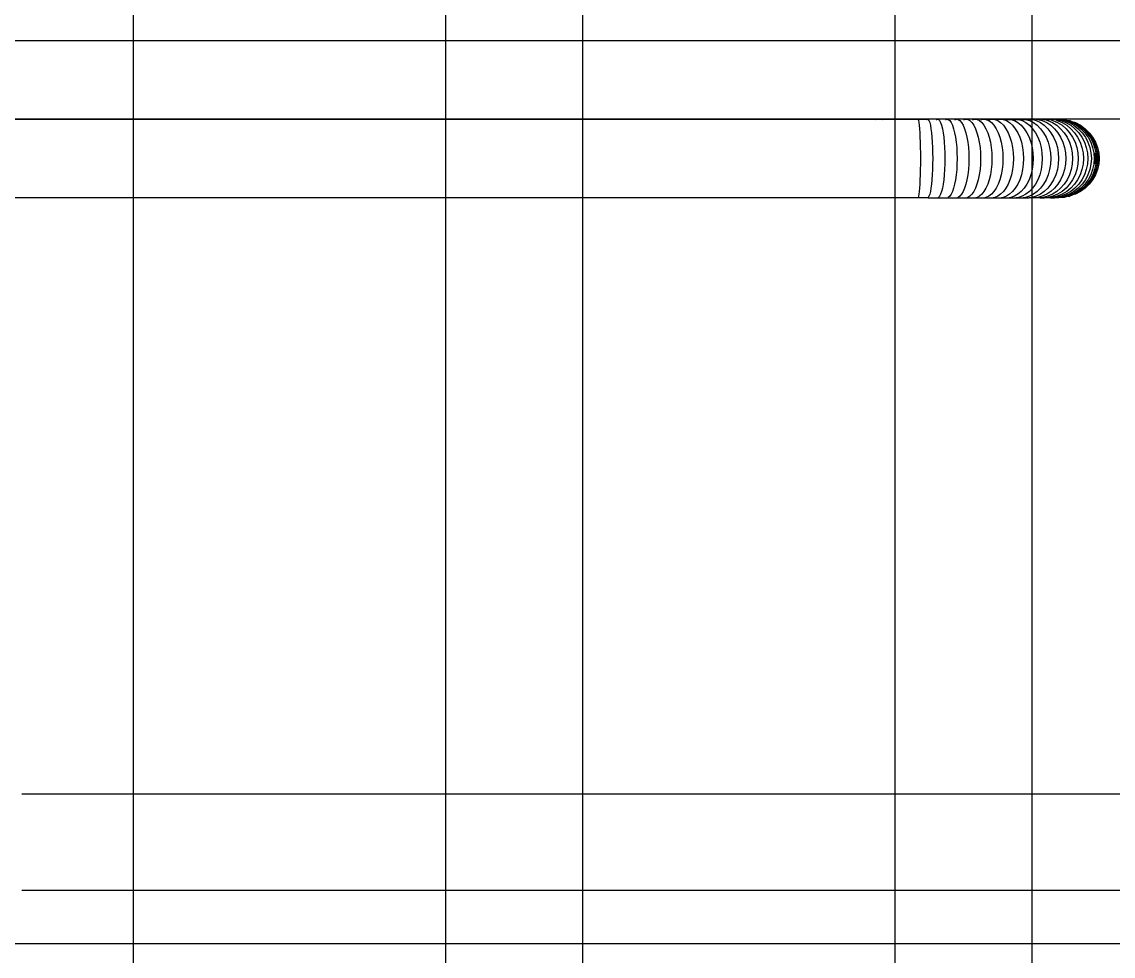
# Model space of a CAD drawing. Header units: inches. Extents: x 31 to 716, y 21 to 143.
# Drawn here: x 272.892 to 274.046, y 77.829 to 78.817 of the extents above; entities that cross this region are included whole.
import ezdxf

# ---------------------------------------------------------------- set-up
doc = ezdxf.new("R2010")
doc.units = ezdxf.units.IN
doc.header["$MEASUREMENT"] = 0
doc.layers.add('INNO-RFT-Y', color=2, linetype='Continuous')
doc.layers.add('S-BARS-ELEV-BOT', color=8, linetype='Continuous')

# ---------------------------------------------------------------- blocks, each defined once
blk = doc.blocks.new('rebar red')
at = {"color": 1}
for p, q in [((-50.96601, -96.53518), (-50.74187, -96.53518)), ((-50.74247, -96.53526), (-50.74187, -96.53518)), ((-50.74187, -96.53518), (-50.74127, -96.53526)), ((-50.74187, -96.53518), (-50.73662, -96.53518)), ((-50.73662, -96.53518), (-50.73482, -96.53518)), ((-50.73662, -96.53518), (-50.7348, -96.5352)), ((-50.73489, -96.53526), (-50.73485, -96.53526)), ((-50.73485, -96.53526), (-50.73482, -96.53518)), ((-50.73485, -96.53526), (-50.7348, -96.5352)), ((-50.73482, -96.53518), (-50.7348, -96.5352)), ((-50.73482, -96.53518), (-50.73478, -96.53518)), ((-50.7348, -96.5352), (-50.73478, -96.53518)), ((-50.7348, -96.5352), (-50.73303, -96.53518)), ((-50.7348, -96.5352), (-50.73475, -96.53526)), ((-50.73478, -96.53518), (-50.73303, -96.53518)), ((-50.73478, -96.53518), (-50.73475, -96.53526)), ((-50.73475, -96.53526), (-50.73469, -96.53547)), ((-50.73475, -96.53526), (-50.73471, -96.53526)), ((-50.73469, -96.53547), (-50.73463, -96.53583)), ((-50.73463, -96.53583), (-50.73457, -96.53632)), ((-50.73457, -96.53632), (-50.73451, -96.53694)), ((-50.73451, -96.53694), (-50.73447, -96.53767)), ((-50.73316, -96.53526), (-50.73308, -96.53526)), ((-50.73308, -96.53526), (-50.73303, -96.53518)), ((-50.73308, -96.53526), (-50.73299, -96.5352)), ((-50.73303, -96.53518), (-50.73299, -96.5352)), ((-50.73299, -96.5352), (-50.73295, -96.53518)), ((-50.73295, -96.53518), (-50.7329, -96.53526)), ((-50.73125, -96.53518), (-50.73295, -96.53518)), ((-50.7329, -96.53526), (-50.73277, -96.53547)), ((-50.7329, -96.53526), (-50.73281, -96.53526)), ((-50.73277, -96.53547), (-50.73264, -96.53583)), ((-50.73264, -96.53583), (-50.73252, -96.53632)), ((-50.73252, -96.53632), (-50.73241, -96.53694)), ((-50.73241, -96.53694), (-50.73232, -96.53767)), ((-50.73145, -96.53526), (-50.73134, -96.53526)), ((-50.73134, -96.53526), (-50.73125, -96.53518)), ((-50.73125, -96.53518), (-50.73119, -96.5352)), ((-50.73119, -96.5352), (-50.73113, -96.53518)), ((-50.73113, -96.53518), (-50.73105, -96.53526)), ((-50.7295, -96.53518), (-50.73113, -96.53518)), ((-50.73105, -96.53526), (-50.73086, -96.53547)), ((-50.73105, -96.53526), (-50.73093, -96.53526)), ((-50.73086, -96.53547), (-50.73067, -96.53583)), ((-50.73067, -96.53583), (-50.7305, -96.53632)), ((-50.7305, -96.53632), (-50.73033, -96.53694)), ((-50.73033, -96.53694), (-50.73019, -96.53767)), ((-50.72977, -96.53526), (-50.72961, -96.53526)), ((-50.72961, -96.53526), (-50.7295, -96.53518)), ((-50.7295, -96.53518), (-50.72942, -96.5352)), ((-50.72942, -96.5352), (-50.72934, -96.53518)), ((-50.72934, -96.53518), (-50.72924, -96.53526)), ((-50.72778, -96.53518), (-50.72934, -96.53518)), ((-50.72924, -96.53526), (-50.72898, -96.53547)), ((-50.72924, -96.53526), (-50.72907, -96.53526)), ((-50.72898, -96.53547), (-50.72873, -96.53583)), ((-50.72873, -96.53583), (-50.72849, -96.53632)), ((-50.72849, -96.53632), (-50.72828, -96.53694)), ((-50.72828, -96.53694), (-50.72809, -96.53767)), ((-50.72811, -96.53526), (-50.72792, -96.53526)), ((-50.72792, -96.53526), (-50.72778, -96.53518)), ((-50.72778, -96.53518), (-50.72768, -96.5352)), ((-50.72758, -96.53518), (-50.72768, -96.5352)), ((-50.72758, -96.53518), (-50.72745, -96.53526)), ((-50.7261, -96.53518), (-50.72758, -96.53518)), ((-50.72745, -96.53526), (-50.72713, -96.53547)), ((-50.72745, -96.53526), (-50.72725, -96.53526)), ((-50.72713, -96.53547), (-50.72682, -96.53583)), ((-50.72682, -96.53583), (-50.72653, -96.53632)), ((-50.72653, -96.53632), (-50.72626, -96.53694)), ((-50.72649, -96.53526), (-50.72627, -96.53526)), ((-50.72627, -96.53526), (-50.7261, -96.53518)), ((-50.72626, -96.53694), (-50.72603, -96.53767)), ((-50.7261, -96.53518), (-50.72598, -96.5352)), ((-50.72598, -96.5352), (-50.72587, -96.53518)), ((-50.72587, -96.53518), (-50.7257, -96.53526)), ((-50.72446, -96.53518), (-50.72587, -96.53518)), ((-50.7257, -96.53526), (-50.72532, -96.53547)), ((-50.7257, -96.53526), (-50.72547, -96.53526)), ((-50.72532, -96.53547), (-50.72495, -96.53583)), ((-50.72495, -96.53583), (-50.72461, -96.53632)), ((-50.72491, -96.53526), (-50.72466, -96.53526)), ((-50.72466, -96.53526), (-50.72446, -96.53518)), ((-50.72461, -96.53632), (-50.72429, -96.53694)), ((-50.72446, -96.53518), (-50.72433, -96.5352)), ((-50.72433, -96.5352), (-50.7242, -96.53518)), ((-50.72429, -96.53694), (-50.72401, -96.53767)), ((-50.7242, -96.53518), (-50.724, -96.53526)), ((-50.72287, -96.53518), (-50.7242, -96.53518)), ((-50.724, -96.53526), (-50.72356, -96.53547)), ((-50.724, -96.53526), (-50.72374, -96.53526)), ((-50.72356, -96.53547), (-50.72313, -96.53583)), ((-50.72338, -96.53526), (-50.72311, -96.53526)), ((-50.72313, -96.53583), (-50.72274, -96.53632)), ((-50.72311, -96.53526), (-50.72287, -96.53518)), ((-50.72287, -96.53518), (-50.72273, -96.5352)), ((-50.72274, -96.53632), (-50.72237, -96.53694)), ((-50.72273, -96.5352), (-50.72258, -96.53518)), ((-50.72258, -96.53518), (-50.72236, -96.53526)), ((-50.72134, -96.53518), (-50.72258, -96.53518)), ((-50.72237, -96.53694), (-50.72205, -96.53767)), ((-50.72236, -96.53526), (-50.72186, -96.53547)), ((-50.72236, -96.53526), (-50.72206, -96.53526)), ((-50.72191, -96.53526), (-50.72161, -96.53526)), ((-50.72186, -96.53547), (-50.72137, -96.53583)), ((-50.72161, -96.53526), (-50.72134, -96.53518)), ((-50.72137, -96.53583), (-50.72092, -96.53632)), ((-50.72134, -96.53518), (-50.72119, -96.5352)), ((-50.72119, -96.5352), (-50.72103, -96.53518)), ((-50.72103, -96.53518), (-50.72077, -96.53526)), ((-50.71988, -96.53518), (-50.72103, -96.53518)), ((-50.72092, -96.53632), (-50.72051, -96.53694)), ((-50.72077, -96.53526), (-50.72021, -96.53547)), ((-50.72077, -96.53526), (-50.72019, -96.53526)), ((-50.72051, -96.53694), (-50.72015, -96.53767)), ((-50.72021, -96.53547), (-50.71968, -96.53583)), ((-50.72019, -96.53526), (-50.71988, -96.53518)), ((-50.71988, -96.53518), (-50.71972, -96.5352)), ((-50.71972, -96.5352), (-50.71955, -96.53518)), ((-50.71968, -96.53583), (-50.71918, -96.53632)), ((-50.71955, -96.53518), (-50.71925, -96.53526)), ((-50.71849, -96.53518), (-50.71955, -96.53518)), ((-50.71925, -96.53526), (-50.71916, -96.53526)), ((-50.71918, -96.53632), (-50.71872, -96.53694)), ((-50.71916, -96.53526), (-50.71904, -96.53524)), ((-50.71916, -96.53526), (-50.71864, -96.53547)), ((-50.71904, -96.53524), (-50.71892, -96.53526)), ((-50.71892, -96.53526), (-50.71884, -96.53526)), ((-50.71884, -96.53526), (-50.71849, -96.53518)), ((-50.71884, -96.53526), (-50.7179, -96.53526)), ((-50.71872, -96.53694), (-50.71832, -96.53767)), ((-50.71864, -96.53547), (-50.71806, -96.53583)), ((-50.71849, -96.53518), (-50.71832, -96.5352)), ((-50.71832, -96.5352), (-50.71815, -96.53518)), ((-50.71815, -96.53518), (-50.7179, -96.53526)), ((-50.71806, -96.53583), (-50.71751, -96.53632)), ((-50.7179, -96.53526), (-50.71785, -96.53525)), ((-50.71785, -96.53525), (-50.71781, -96.53526)), ((-50.71767, -96.53523), (-50.71781, -96.53526)), ((-50.71781, -96.53526), (-50.71715, -96.53547)), ((-50.71767, -96.53523), (-50.71756, -96.53526)), ((-50.71756, -96.53526), (-50.71751, -96.53525)), ((-50.71751, -96.53525), (-50.71746, -96.53526)), ((-50.71751, -96.53632), (-50.71701, -96.53694)), ((-50.71746, -96.53526), (-50.71717, -96.53518)), ((-50.71746, -96.53526), (-50.71671, -96.53526)), ((-50.71717, -96.53518), (-50.717, -96.5352)), ((-50.71715, -96.53547), (-50.71652, -96.53583)), ((-50.71701, -96.53694), (-50.71657, -96.53767)), ((-50.71683, -96.53518), (-50.717, -96.5352)), ((-50.717, -96.5352), (-50.71671, -96.53526)), ((-50.71683, -96.53518), (-50.71658, -96.53524)), ((-50.71671, -96.53526), (-50.71658, -96.53524)), ((-50.71658, -96.53524), (-50.71645, -96.53526)), ((-50.71652, -96.53583), (-50.71592, -96.53632)), ((-50.71639, -96.53523), (-50.71645, -96.53526)), ((-50.71645, -96.53526), (-50.71638, -96.53526)), ((-50.71623, -96.53524), (-50.71639, -96.53523)), ((-50.71638, -96.53526), (-50.71623, -96.53524)), ((-50.71638, -96.53526), (-50.71574, -96.53547)), ((-50.71623, -96.53524), (-50.71609, -96.53526)), ((-50.71609, -96.53526), (-50.71594, -96.53518)), ((-50.71609, -96.53526), (-50.71577, -96.5352)), ((-50.71609, -96.53526), (-50.71561, -96.53526)), ((-50.71594, -96.53518), (-50.71577, -96.5352)), ((-50.71592, -96.53632), (-50.71538, -96.53694)), ((-50.71577, -96.5352), (-50.71559, -96.53518)), ((-50.71577, -96.5352), (-50.71561, -96.53526)), ((-50.71574, -96.53547), (-50.71506, -96.53583)), ((-50.71561, -96.53526), (-50.71539, -96.53524)), ((-50.71559, -96.53518), (-50.71539, -96.53524)), ((-50.71539, -96.53524), (-50.71528, -96.53526)), ((-50.71538, -96.53694), (-50.7149, -96.53767)), ((-50.71528, -96.53526), (-50.71523, -96.53525)), ((-50.71521, -96.53522), (-50.71523, -96.53525)), ((-50.71523, -96.53525), (-50.71517, -96.53526)), ((-50.71517, -96.53526), (-50.71521, -96.53522)), ((-50.71517, -96.53526), (-50.71504, -96.53523)), ((-50.71517, -96.53526), (-50.71442, -96.53547)), ((-50.71506, -96.53583), (-50.71442, -96.53632)), ((-50.71504, -96.53523), (-50.7148, -96.53518)), ((-50.71504, -96.53523), (-50.71481, -96.53526)), ((-50.71481, -96.53526), (-50.71461, -96.53526)), ((-50.7148, -96.53518), (-50.71463, -96.5352)), ((-50.71463, -96.5352), (-50.71445, -96.53518)), ((-50.71461, -96.53526), (-50.71445, -96.53518)), ((-50.71461, -96.53526), (-50.71428, -96.53526)), ((-50.71429, -96.53523), (-50.71445, -96.53518)), ((-50.71445, -96.53518), (-50.71428, -96.53526)), ((-50.71442, -96.53547), (-50.7137, -96.53583)), ((-50.71442, -96.53632), (-50.71384, -96.53694)), ((-50.71411, -96.53521), (-50.71429, -96.53523)), ((-50.71428, -96.53526), (-50.71413, -96.53524)), ((-50.71413, -96.53524), (-50.71411, -96.53521)), ((-50.71411, -96.53521), (-50.71399, -96.53526)), ((-50.71399, -96.53526), (-50.71395, -96.53523)), ((-50.71395, -96.53523), (-50.71375, -96.53518)), ((-50.71395, -96.53523), (-50.71319, -96.53547)), ((-50.71395, -96.53523), (-50.71369, -96.53526)), ((-50.71384, -96.53694), (-50.71333, -96.53767)), ((-50.71375, -96.53518), (-50.71359, -96.5352)), ((-50.7137, -96.53583), (-50.71302, -96.53632)), ((-50.71369, -96.53526), (-50.71363, -96.53526)), ((-50.71363, -96.53526), (-50.71359, -96.5352)), ((-50.71363, -96.53526), (-50.71338, -96.53526)), ((-50.71342, -96.53518), (-50.71359, -96.5352)), ((-50.71359, -96.5352), (-50.71338, -96.53526)), ((-50.71329, -96.53522), (-50.71342, -96.53518)), ((-50.71338, -96.53526), (-50.71329, -96.53522)), ((-50.71313, -96.53524), (-50.71329, -96.53522)), ((-50.71319, -96.53547), (-50.71243, -96.53583)), ((-50.71313, -96.53524), (-50.71296, -96.53522)), ((-50.71302, -96.53632), (-50.7124, -96.53694)), ((-50.71296, -96.53522), (-50.7128, -96.53518)), ((-50.71296, -96.53522), (-50.7129, -96.53526)), ((-50.7129, -96.53526), (-50.71287, -96.53526)), ((-50.71287, -96.53526), (-50.71271, -96.53524)), ((-50.71287, -96.53526), (-50.71207, -96.53547)), ((-50.7128, -96.53518), (-50.71264, -96.5352)), ((-50.71271, -96.53524), (-50.71264, -96.5352)), ((-50.71271, -96.53524), (-50.71258, -96.53526)), ((-50.71264, -96.5352), (-50.71248, -96.53518)), ((-50.71258, -96.53526), (-50.71255, -96.53526)), ((-50.71255, -96.53526), (-50.71239, -96.53522)), ((-50.71248, -96.53518), (-50.71239, -96.53522)), ((-50.71243, -96.53583), (-50.71172, -96.53632)), ((-50.7124, -96.53694), (-50.71185, -96.53767)), ((-50.71239, -96.53522), (-50.71224, -96.53523)), ((-50.71224, -96.53523), (-50.71216, -96.53526)), ((-50.71216, -96.53526), (-50.71207, -96.53522)), ((-50.71207, -96.53522), (-50.71203, -96.53525)), ((-50.71207, -96.53547), (-50.71127, -96.53583)), ((-50.71203, -96.53525), (-50.71196, -96.53518)), ((-50.71203, -96.53525), (-50.71192, -96.53526)), ((-50.71196, -96.53518), (-50.71186, -96.53523)), ((-50.71192, -96.53526), (-50.71186, -96.53523)), ((-50.71186, -96.53523), (-50.7118, -96.53519)), ((-50.71165, -96.53518), (-50.7118, -96.53519)), ((-50.7118, -96.53519), (-50.71174, -96.53524)), ((-50.71174, -96.53524), (-50.71165, -96.53518)), ((-50.71174, -96.53524), (-50.71158, -96.53526)), ((-50.71172, -96.53632), (-50.71106, -96.53694)), ((-50.71159, -96.53521), (-50.71165, -96.53518)), ((-50.71159, -96.53521), (-50.71155, -96.53526)), ((-50.71158, -96.53526), (-50.71155, -96.53526)), ((-50.71155, -96.53526), (-50.71146, -96.53522)), ((-50.71155, -96.53526), (-50.71105, -96.53547)), ((-50.71146, -96.53522), (-50.71143, -96.5352)), ((-50.71146, -96.53522), (-50.71132, -96.53526)), ((-50.71143, -96.5352), (-50.7113, -96.53521)), ((-50.71129, -96.53524), (-50.71143, -96.5352)), ((-50.71132, -96.53526), (-50.71129, -96.53524)), ((-50.7113, -96.53521), (-50.71121, -96.53518)), ((-50.71129, -96.53524), (-50.71117, -96.53524)), ((-50.71127, -96.53583), (-50.71052, -96.53632)), ((-50.71121, -96.53518), (-50.71117, -96.53524)), ((-50.71117, -96.53524), (-50.71113, -96.53522)), ((-50.71113, -96.53522), (-50.71108, -96.53519)), ((-50.71113, -96.53522), (-50.71104, -96.53526)), ((-50.71108, -96.53519), (-50.71094, -96.53518)), ((-50.71108, -96.53519), (-50.71101, -96.53523)), ((-50.71106, -96.53694), (-50.71049, -96.53767)), ((-50.71105, -96.53547), (-50.71021, -96.53583)), ((-50.71104, -96.53526), (-50.71085, -96.53526)), ((-50.71101, -96.53523), (-50.71094, -96.53518)), ((-50.7109, -96.53521), (-50.71094, -96.53518)), ((-50.71088, -96.53524), (-50.7109, -96.53521)), ((-50.7109, -96.53521), (-50.71085, -96.53526)), ((-50.71078, -96.53522), (-50.71088, -96.53524)), ((-50.71085, -96.53526), (-50.71078, -96.53522)), ((-50.71078, -96.53522), (-50.71076, -96.5352)), ((-50.71078, -96.53522), (-50.71072, -96.53526)), ((-50.71076, -96.5352), (-50.71064, -96.53523)), ((-50.71064, -96.53523), (-50.71072, -96.53526)), ((-50.71072, -96.53526), (-50.71065, -96.53526)), ((-50.71065, -96.53526), (-50.71055, -96.53523)), ((-50.71065, -96.53526), (-50.71064, -96.53523)), ((-50.71065, -96.53526), (-50.71014, -96.53547)), ((-50.71064, -96.53523), (-50.71058, -96.53518)), ((-50.71055, -96.53523), (-50.71064, -96.53523)), ((-50.71058, -96.53518), (-50.71055, -96.53523)), ((-50.71055, -96.53523), (-50.7105, -96.53522)), ((-50.71055, -96.53523), (-50.7105, -96.53526)), ((-50.71052, -96.53632), (-50.70984, -96.53694)), ((-50.7105, -96.53522), (-50.71045, -96.53524)), ((-50.7105, -96.53526), (-50.71045, -96.53524)), ((-50.71045, -96.53524), (-50.71041, -96.53522)), ((-50.71041, -96.53522), (-50.71034, -96.53518)), ((-50.71041, -96.53522), (-50.71037, -96.53526)), ((-50.71037, -96.53526), (-50.71032, -96.53525)), ((-50.71034, -96.53518), (-50.71022, -96.53521)), ((-50.71032, -96.53525), (-50.71027, -96.53526)), ((-50.71027, -96.53526), (-50.7102, -96.53526)), ((-50.71017, -96.53524), (-50.71022, -96.53521)), ((-50.71022, -96.53521), (-50.7102, -96.53526)), ((-50.71021, -96.53583), (-50.70943, -96.53632)), ((-50.7102, -96.53526), (-50.71014, -96.53526)), ((-50.71014, -96.53526), (-50.71017, -96.53524)), ((-50.71014, -96.53526), (-50.71009, -96.53525)), ((-50.71014, -96.53547), (-50.70927, -96.53583)), ((-50.71009, -96.53525), (-50.71006, -96.53518)), ((-50.70998, -96.53526), (-50.71009, -96.53525)), ((-50.71006, -96.53518), (-50.71, -96.53521)), ((-50.71, -96.53521), (-50.70998, -96.53526)), ((-50.70998, -96.53526), (-50.70993, -96.53523)), ((-50.70993, -96.53523), (-50.70987, -96.53524)), ((-50.70987, -96.53524), (-50.70985, -96.53518)), ((-50.70987, -96.53524), (-50.7098, -96.53522)), ((-50.7098, -96.53522), (-50.70985, -96.53518)), ((-50.70984, -96.53694), (-50.70923, -96.53767)), ((-50.7098, -96.53522), (-50.70974, -96.53523)), ((-50.70974, -96.53523), (-50.70971, -96.53521)), ((-50.70974, -96.53523), (-50.70934, -96.53547)), ((-50.70971, -96.53521), (-50.70965, -96.53518)), ((-50.70962, -96.53521), (-50.70971, -96.53521)), ((-50.70965, -96.53518), (-50.70962, -96.53521)), ((-50.70962, -96.53521), (-50.7096, -96.53522)), ((-50.70962, -96.53521), (-50.70961, -96.53526)), ((-50.70961, -96.53526), (-50.7096, -96.53522)), ((-50.70961, -96.53526), (-50.70866, -96.53547)), ((-50.70961, -96.53526), (-50.70936, -96.53526)), ((-50.7096, -96.53522), (-50.70952, -96.53521)), ((-50.70949, -96.53518), (-50.70952, -96.53521)), ((-50.70952, -96.53521), (-50.70949, -96.53521)), ((-50.70945, -96.5352), (-50.70949, -96.53518)), ((-50.70949, -96.53521), (-50.70945, -96.5352)), ((-50.70939, -96.5352), (-50.70945, -96.5352)), ((-50.70943, -96.53632), (-50.70872, -96.53694)), ((-50.70939, -96.5352), (-50.70935, -96.53518)), ((-50.70939, -96.5352), (-50.70936, -96.53526)), ((-50.70936, -96.53526), (-50.70931, -96.5352)), ((-50.70936, -96.53526), (-50.70907, -96.53526)), ((-50.70935, -96.53518), (-50.70931, -96.5352)), ((-50.70934, -96.53547), (-50.70845, -96.53583)), ((-50.70925, -96.53518), (-50.70931, -96.5352)), ((-50.70927, -96.53583), (-50.70847, -96.53632)), ((-50.70921, -96.53519), (-50.70925, -96.53518)), ((-50.70921, -96.53519), (-50.70918, -96.53518)), ((-50.70915, -96.53518), (-50.70921, -96.53519)), ((-50.70918, -96.53518), (-50.70912, -96.53518)), ((-50.70918, -96.53518), (-50.70915, -96.53518)), ((-50.70912, -96.53518), (-50.70915, -96.53518)), ((-50.70915, -96.53518), (-50.70907, -96.53526)), ((-50.70912, -96.53518), (-50.70886, -96.53526)), ((-50.70907, -96.53526), (-50.7081, -96.53547)), ((-50.70907, -96.53526), (-50.70886, -96.53526)), ((-50.7081, -96.53526), (-50.70886, -96.53526)), ((-50.70872, -96.53694), (-50.70809, -96.53767)), ((-50.70866, -96.53547), (-50.70775, -96.53583)), ((-50.70847, -96.53632), (-50.70773, -96.53694)), ((-50.70845, -96.53583), (-50.70762, -96.53632)), ((-50.7081, -96.53526), (-50.70734, -96.53547)), ((-50.7081, -96.53526), (-50.70766, -96.53547)), ((-50.7081, -96.53547), (-50.70717, -96.53583)), ((-50.70775, -96.53583), (-50.70689, -96.53632)), ((-50.70773, -96.53694), (-50.70708, -96.53767)), ((-50.70766, -96.53547), (-50.70672, -96.53583)), ((-50.70762, -96.53632), (-50.70686, -96.53694)), ((-50.70734, -96.53547), (-50.70704, -96.53547)), ((-50.70717, -96.53583), (-50.7063, -96.53632)), ((-50.70704, -96.53547), (-50.70628, -96.53583)), ((-50.70704, -96.53547), (-50.70639, -96.53583)), ((-50.70689, -96.53632), (-50.70612, -96.53694)), ((-50.70686, -96.53694), (-50.70619, -96.53767)), ((-50.70672, -96.53583), (-50.70583, -96.53632)), ((-50.70639, -96.53583), (-50.7055, -96.53632)), ((-50.7063, -96.53632), (-50.7055, -96.53694)), ((-50.70613, -96.53583), (-50.70628, -96.53583)), ((-50.70613, -96.53583), (-50.7053, -96.53632)), ((-50.70613, -96.53583), (-50.70604, -96.53583)), ((-50.70612, -96.53694), (-50.70543, -96.53767)), ((-50.70604, -96.53583), (-50.70511, -96.53632)), ((-50.70583, -96.53632), (-50.70503, -96.53694)), ((-50.7055, -96.53632), (-50.70468, -96.53694)), ((-50.7055, -96.53694), (-50.7048, -96.53767)), ((-50.7053, -96.53632), (-50.70523, -96.53632)), ((-50.70523, -96.53632), (-50.70448, -96.53694)), ((-50.70511, -96.53632), (-50.70426, -96.53694)), ((-50.70503, -96.53694), (-50.70431, -96.53767)), ((-50.70468, -96.53694), (-50.70396, -96.53767)), ((-50.70448, -96.53694), (-50.70375, -96.53767)), ((-50.70448, -96.53694), (-50.70441, -96.53694)), ((-50.70441, -96.53694), (-50.70368, -96.53767)), ((-50.70426, -96.53694), (-50.70351, -96.53767)), ((-50.73447, -96.53767), (-50.73442, -96.53849)), ((-50.73442, -96.53849), (-50.73439, -96.53939)), ((-50.73232, -96.53767), (-50.73224, -96.53849)), ((-50.73224, -96.53849), (-50.73218, -96.53939)), ((-50.73019, -96.53767), (-50.73007, -96.53849)), ((-50.73007, -96.53849), (-50.72998, -96.53939)), ((-50.72809, -96.53767), (-50.72793, -96.53849)), ((-50.72793, -96.53849), (-50.72781, -96.53939)), ((-50.72603, -96.53767), (-50.72583, -96.53849)), ((-50.72583, -96.53849), (-50.72568, -96.53939)), ((-50.72401, -96.53767), (-50.72378, -96.53849)), ((-50.72378, -96.53849), (-50.72359, -96.53939)), ((-50.72205, -96.53767), (-50.72178, -96.53849)), ((-50.72178, -96.53849), (-50.72156, -96.53939)), ((-50.72015, -96.53767), (-50.71984, -96.53849)), ((-50.71984, -96.53849), (-50.7196, -96.53939)), ((-50.71832, -96.53767), (-50.71798, -96.53849)), ((-50.71798, -96.53849), (-50.7177, -96.53939)), ((-50.71657, -96.53767), (-50.71619, -96.53849)), ((-50.71619, -96.53849), (-50.71589, -96.53939)), ((-50.7149, -96.53767), (-50.7145, -96.53849)), ((-50.7145, -96.53849), (-50.71417, -96.53939)), ((-50.71333, -96.53767), (-50.71289, -96.53849)), ((-50.71289, -96.53849), (-50.71254, -96.53939)), ((-50.71185, -96.53767), (-50.71139, -96.53849)), ((-50.71139, -96.53849), (-50.71102, -96.53939)), ((-50.71049, -96.53767), (-50.71, -96.53849)), ((-50.71, -96.53849), (-50.70961, -96.53939)), ((-50.70923, -96.53767), (-50.70872, -96.53849)), ((-50.70872, -96.53849), (-50.70831, -96.53939)), ((-50.70809, -96.53767), (-50.70756, -96.53849)), ((-50.70756, -96.53849), (-50.70713, -96.53939)), ((-50.70708, -96.53767), (-50.70653, -96.53849)), ((-50.70653, -96.53849), (-50.70608, -96.53939)), ((-50.70619, -96.53767), (-50.70562, -96.53849)), ((-50.70562, -96.53849), (-50.70516, -96.53939)), ((-50.70543, -96.53767), (-50.70485, -96.53849)), ((-50.70485, -96.53849), (-50.70438, -96.53939)), ((-50.7048, -96.53767), (-50.70421, -96.53849)), ((-50.70431, -96.53767), (-50.70371, -96.53849)), ((-50.70421, -96.53849), (-50.70373, -96.53939)), ((-50.70396, -96.53767), (-50.70335, -96.53849)), ((-50.70375, -96.53767), (-50.70314, -96.53849)), ((-50.70371, -96.53849), (-50.70323, -96.53939)), ((-50.70368, -96.53767), (-50.70307, -96.53849)), ((-50.70351, -96.53767), (-50.70288, -96.53849)), ((-50.70335, -96.53849), (-50.70286, -96.53939)), ((-50.70314, -96.53849), (-50.70265, -96.53939)), ((-50.70307, -96.53849), (-50.70258, -96.53939)), ((-50.70288, -96.53849), (-50.70237, -96.53939)), ((-50.73439, -96.53939), (-50.73437, -96.54035)), ((-50.73437, -96.54035), (-50.73435, -96.54135)), ((-50.73218, -96.53939), (-50.73213, -96.54035)), ((-50.73213, -96.54035), (-50.7321, -96.54135)), ((-50.72998, -96.53939), (-50.72991, -96.54035)), ((-50.72991, -96.54035), (-50.72986, -96.54135)), ((-50.72781, -96.53939), (-50.72771, -96.54035)), ((-50.72771, -96.54035), (-50.72766, -96.54135)), ((-50.72568, -96.53939), (-50.72556, -96.54035)), ((-50.72556, -96.54035), (-50.72549, -96.54135)), ((-50.72359, -96.53939), (-50.72345, -96.54035)), ((-50.72345, -96.54035), (-50.72337, -96.54135)), ((-50.72156, -96.53939), (-50.7214, -96.54035)), ((-50.7214, -96.54035), (-50.72131, -96.54135)), ((-50.7196, -96.53939), (-50.71942, -96.54035)), ((-50.71942, -96.54035), (-50.71931, -96.54135)), ((-50.7177, -96.53939), (-50.7175, -96.54035)), ((-50.7175, -96.54035), (-50.71738, -96.54135)), ((-50.71589, -96.53939), (-50.71567, -96.54035)), ((-50.71567, -96.54035), (-50.71554, -96.54135)), ((-50.71417, -96.53939), (-50.71393, -96.54035)), ((-50.71393, -96.54035), (-50.71379, -96.54135)), ((-50.71254, -96.53939), (-50.71229, -96.54035)), ((-50.71229, -96.54035), (-50.71214, -96.54135)), ((-50.71102, -96.53939), (-50.71075, -96.54035)), ((-50.71075, -96.54035), (-50.71059, -96.54135)), ((-50.70961, -96.53939), (-50.70932, -96.54035)), ((-50.70932, -96.54035), (-50.70915, -96.54135)), ((-50.70831, -96.53939), (-50.70801, -96.54035)), ((-50.70801, -96.54035), (-50.70783, -96.54135)), ((-50.70713, -96.53939), (-50.70682, -96.54035)), ((-50.70682, -96.54035), (-50.70663, -96.54135)), ((-50.70608, -96.53939), (-50.70576, -96.54035)), ((-50.70576, -96.54035), (-50.70557, -96.54135)), ((-50.70516, -96.53939), (-50.70483, -96.54035)), ((-50.70483, -96.54035), (-50.70463, -96.54135)), ((-50.70438, -96.53939), (-50.70404, -96.54035)), ((-50.70404, -96.54035), (-50.70383, -96.54135)), ((-50.70373, -96.53939), (-50.70339, -96.54035)), ((-50.70339, -96.54035), (-50.70318, -96.54135)), ((-50.70323, -96.53939), (-50.70288, -96.54035)), ((-50.70288, -96.54035), (-50.70266, -96.54135)), ((-50.70286, -96.53939), (-50.70251, -96.54035)), ((-50.70265, -96.53939), (-50.70229, -96.54035)), ((-50.70258, -96.53939), (-50.70222, -96.54035)), ((-50.70251, -96.54035), (-50.70229, -96.54135)), ((-50.70237, -96.53939), (-50.702, -96.54035)), ((-50.70229, -96.54035), (-50.70207, -96.54135)), ((-50.70222, -96.54035), (-50.702, -96.54135)), ((-50.702, -96.54035), (-50.70177, -96.54135)), ((-50.73435, -96.54135), (-50.73435, -96.54238)), ((-50.73435, -96.54238), (-50.73435, -96.5434)), ((-50.7321, -96.54135), (-50.73209, -96.54238)), ((-50.73209, -96.54238), (-50.7321, -96.5434)), ((-50.72986, -96.54135), (-50.72985, -96.54238)), ((-50.72985, -96.54238), (-50.72986, -96.5434)), ((-50.72766, -96.54135), (-50.72764, -96.54238)), ((-50.72764, -96.54238), (-50.72766, -96.5434)), ((-50.72549, -96.54135), (-50.72547, -96.54238)), ((-50.72547, -96.54238), (-50.72549, -96.5434)), ((-50.72337, -96.54135), (-50.72334, -96.54238)), ((-50.72334, -96.54238), (-50.72337, -96.5434)), ((-50.72131, -96.54135), (-50.72127, -96.54238)), ((-50.72127, -96.54238), (-50.72131, -96.5434)), ((-50.71931, -96.54135), (-50.71927, -96.54238)), ((-50.71927, -96.54238), (-50.71931, -96.5434)), ((-50.71738, -96.54135), (-50.71734, -96.54238)), ((-50.71734, -96.54238), (-50.71738, -96.5434)), ((-50.71554, -96.54135), (-50.7155, -96.54238)), ((-50.7155, -96.54238), (-50.71554, -96.5434)), ((-50.71379, -96.54135), (-50.71374, -96.54238)), ((-50.71374, -96.54238), (-50.71379, -96.5434)), ((-50.71214, -96.54135), (-50.71209, -96.54238)), ((-50.71209, -96.54238), (-50.71214, -96.5434)), ((-50.71059, -96.54135), (-50.71053, -96.54238)), ((-50.71053, -96.54238), (-50.71059, -96.5434)), ((-50.70915, -96.54135), (-50.70909, -96.54238)), ((-50.70909, -96.54238), (-50.70915, -96.5434)), ((-50.70783, -96.54135), (-50.70777, -96.54238)), ((-50.70777, -96.54238), (-50.70783, -96.5434)), ((-50.70663, -96.54135), (-50.70657, -96.54238)), ((-50.70657, -96.54238), (-50.70663, -96.5434)), ((-50.70557, -96.54135), (-50.7055, -96.54238)), ((-50.7055, -96.54238), (-50.70557, -96.5434)), ((-50.70463, -96.54135), (-50.70456, -96.54238)), ((-50.70456, -96.54238), (-50.70463, -96.5434)), ((-50.70383, -96.54135), (-50.70376, -96.54238)), ((-50.70376, -96.54238), (-50.70383, -96.5434)), ((-50.70318, -96.54135), (-50.7031, -96.54238)), ((-50.7031, -96.54238), (-50.70318, -96.5434)), ((-50.70266, -96.54135), (-50.70259, -96.54238)), ((-50.70259, -96.54238), (-50.70266, -96.5434)), ((-50.70246, -96.54135), (-50.70239, -96.54238)), ((-50.70239, -96.54238), (-50.70246, -96.5434)), ((-50.70229, -96.54135), (-50.70222, -96.54238)), ((-50.70222, -96.54238), (-50.70229, -96.5434)), ((-50.70207, -96.54135), (-50.702, -96.54238)), ((-50.702, -96.54238), (-50.70207, -96.5434)), ((-50.702, -96.54135), (-50.70193, -96.54238)), ((-50.70193, -96.54238), (-50.702, -96.5434)), ((-50.70177, -96.54135), (-50.7017, -96.54238)), ((-50.7017, -96.54238), (-50.70177, -96.5434)), ((-50.73437, -96.5444), (-50.73439, -96.54536)), ((-50.73435, -96.5434), (-50.73437, -96.5444)), ((-50.73213, -96.5444), (-50.73218, -96.54536)), ((-50.7321, -96.5434), (-50.73213, -96.5444)), ((-50.72991, -96.5444), (-50.72998, -96.54536)), ((-50.72986, -96.5434), (-50.72991, -96.5444)), ((-50.72771, -96.5444), (-50.72781, -96.54536)), ((-50.72766, -96.5434), (-50.72771, -96.5444)), ((-50.72556, -96.5444), (-50.72568, -96.54536)), ((-50.72549, -96.5434), (-50.72556, -96.5444)), ((-50.72345, -96.5444), (-50.72359, -96.54536)), ((-50.72337, -96.5434), (-50.72345, -96.5444)), ((-50.7214, -96.5444), (-50.72156, -96.54536)), ((-50.72131, -96.5434), (-50.7214, -96.5444)), ((-50.71942, -96.5444), (-50.7196, -96.54536)), ((-50.71931, -96.5434), (-50.71942, -96.5444)), ((-50.7175, -96.5444), (-50.7177, -96.54536)), ((-50.71738, -96.5434), (-50.7175, -96.5444)), ((-50.71567, -96.5444), (-50.71589, -96.54536)), ((-50.71554, -96.5434), (-50.71567, -96.5444)), ((-50.71393, -96.5444), (-50.71417, -96.54536)), ((-50.71379, -96.5434), (-50.71393, -96.5444)), ((-50.71229, -96.5444), (-50.71254, -96.54536)), ((-50.71214, -96.5434), (-50.71229, -96.5444)), ((-50.71075, -96.5444), (-50.71102, -96.54536)), ((-50.71059, -96.5434), (-50.71075, -96.5444)), ((-50.70932, -96.5444), (-50.70961, -96.54536)), ((-50.70915, -96.5434), (-50.70932, -96.5444)), ((-50.70801, -96.5444), (-50.70831, -96.54536)), ((-50.70783, -96.5434), (-50.70801, -96.5444)), ((-50.70682, -96.5444), (-50.70713, -96.54536)), ((-50.70663, -96.5434), (-50.70682, -96.5444)), ((-50.70576, -96.5444), (-50.70608, -96.54536)), ((-50.70557, -96.5434), (-50.70576, -96.5444)), ((-50.70483, -96.5444), (-50.70516, -96.54536)), ((-50.70463, -96.5434), (-50.70483, -96.5444)), ((-50.70404, -96.5444), (-50.70438, -96.54536)), ((-50.70383, -96.5434), (-50.70404, -96.5444)), ((-50.70339, -96.5444), (-50.70373, -96.54536)), ((-50.70318, -96.5434), (-50.70339, -96.5444)), ((-50.70288, -96.5444), (-50.70323, -96.54536)), ((-50.70266, -96.5434), (-50.70288, -96.5444)), ((-50.70251, -96.5444), (-50.70286, -96.54536)), ((-50.70229, -96.5444), (-50.70265, -96.54536)), ((-50.70222, -96.5444), (-50.70258, -96.54536)), ((-50.70229, -96.5434), (-50.70251, -96.5444)), ((-50.702, -96.5444), (-50.70237, -96.54536)), ((-50.70207, -96.5434), (-50.70229, -96.5444)), ((-50.702, -96.5434), (-50.70222, -96.5444)), ((-50.70177, -96.5434), (-50.702, -96.5444)), ((-50.73442, -96.54626), (-50.73447, -96.54709)), ((-50.73439, -96.54536), (-50.73442, -96.54626)), ((-50.73224, -96.54626), (-50.73232, -96.54709)), ((-50.73218, -96.54536), (-50.73224, -96.54626)), ((-50.73007, -96.54626), (-50.73019, -96.54709)), ((-50.72998, -96.54536), (-50.73007, -96.54626)), ((-50.72793, -96.54626), (-50.72809, -96.54709)), ((-50.72781, -96.54536), (-50.72793, -96.54626)), ((-50.72583, -96.54626), (-50.72603, -96.54709)), ((-50.72568, -96.54536), (-50.72583, -96.54626)), ((-50.72378, -96.54626), (-50.72401, -96.54709)), ((-50.72359, -96.54536), (-50.72378, -96.54626)), ((-50.72178, -96.54626), (-50.72205, -96.54709)), ((-50.72156, -96.54536), (-50.72178, -96.54626)), ((-50.71984, -96.54626), (-50.72015, -96.54709)), ((-50.7196, -96.54536), (-50.71984, -96.54626)), ((-50.71798, -96.54626), (-50.71832, -96.54709)), ((-50.7177, -96.54536), (-50.71798, -96.54626)), ((-50.71619, -96.54626), (-50.71657, -96.54709)), ((-50.71589, -96.54536), (-50.71619, -96.54626)), ((-50.7145, -96.54626), (-50.7149, -96.54709)), ((-50.71417, -96.54536), (-50.7145, -96.54626)), ((-50.71289, -96.54626), (-50.71333, -96.54709)), ((-50.71254, -96.54536), (-50.71289, -96.54626)), ((-50.71139, -96.54626), (-50.71185, -96.54709)), ((-50.71102, -96.54536), (-50.71139, -96.54626)), ((-50.71, -96.54626), (-50.71049, -96.54709)), ((-50.70961, -96.54536), (-50.71, -96.54626)), ((-50.70872, -96.54626), (-50.70923, -96.54709)), ((-50.70831, -96.54536), (-50.70872, -96.54626)), ((-50.70756, -96.54626), (-50.70809, -96.54709)), ((-50.70713, -96.54536), (-50.70756, -96.54626)), ((-50.70653, -96.54626), (-50.70708, -96.54709)), ((-50.70608, -96.54536), (-50.70653, -96.54626)), ((-50.70562, -96.54626), (-50.70619, -96.54709)), ((-50.70516, -96.54536), (-50.70562, -96.54626)), ((-50.70485, -96.54626), (-50.70543, -96.54709)), ((-50.70438, -96.54536), (-50.70485, -96.54626)), ((-50.70421, -96.54626), (-50.7048, -96.54709)), ((-50.70371, -96.54626), (-50.70431, -96.54709)), ((-50.70373, -96.54536), (-50.70421, -96.54626)), ((-50.70335, -96.54626), (-50.70396, -96.54709)), ((-50.70314, -96.54626), (-50.70375, -96.54709)), ((-50.70323, -96.54536), (-50.70371, -96.54626)), ((-50.70307, -96.54626), (-50.70368, -96.54709)), ((-50.70288, -96.54626), (-50.70351, -96.54709)), ((-50.70286, -96.54536), (-50.70335, -96.54626)), ((-50.70265, -96.54536), (-50.70314, -96.54626)), ((-50.70258, -96.54536), (-50.70307, -96.54626)), ((-50.70237, -96.54536), (-50.70288, -96.54626)), ((-50.73463, -96.54892), (-50.73469, -96.54928)), ((-50.73457, -96.54843), (-50.73463, -96.54892)), ((-50.73451, -96.54781), (-50.73457, -96.54843)), ((-50.73447, -96.54709), (-50.73451, -96.54781)), ((-50.73264, -96.54892), (-50.73277, -96.54928)), ((-50.73252, -96.54843), (-50.73264, -96.54892)), ((-50.73241, -96.54781), (-50.73252, -96.54843)), ((-50.73232, -96.54709), (-50.73241, -96.54781)), ((-50.73067, -96.54892), (-50.73086, -96.54928)), ((-50.7305, -96.54843), (-50.73067, -96.54892)), ((-50.73033, -96.54781), (-50.7305, -96.54843)), ((-50.73019, -96.54709), (-50.73033, -96.54781)), ((-50.72873, -96.54892), (-50.72898, -96.54928)), ((-50.72849, -96.54843), (-50.72873, -96.54892)), ((-50.72828, -96.54781), (-50.72849, -96.54843)), ((-50.72809, -96.54709), (-50.72828, -96.54781)), ((-50.72682, -96.54892), (-50.72713, -96.54928)), ((-50.72653, -96.54843), (-50.72682, -96.54892)), ((-50.72626, -96.54781), (-50.72653, -96.54843)), ((-50.72603, -96.54709), (-50.72626, -96.54781)), ((-50.72495, -96.54892), (-50.72532, -96.54928)), ((-50.72461, -96.54843), (-50.72495, -96.54892)), ((-50.72429, -96.54781), (-50.72461, -96.54843)), ((-50.72401, -96.54709), (-50.72429, -96.54781)), ((-50.72313, -96.54892), (-50.72356, -96.54928)), ((-50.72274, -96.54843), (-50.72313, -96.54892)), ((-50.72237, -96.54781), (-50.72274, -96.54843)), ((-50.72205, -96.54709), (-50.72237, -96.54781)), ((-50.72137, -96.54892), (-50.72186, -96.54928)), ((-50.72092, -96.54843), (-50.72137, -96.54892)), ((-50.72051, -96.54781), (-50.72092, -96.54843)), ((-50.72015, -96.54709), (-50.72051, -96.54781)), ((-50.71968, -96.54892), (-50.72021, -96.54928)), ((-50.71918, -96.54843), (-50.71968, -96.54892)), ((-50.71872, -96.54781), (-50.71918, -96.54843)), ((-50.71832, -96.54709), (-50.71872, -96.54781)), ((-50.71806, -96.54892), (-50.71864, -96.54928)), ((-50.71751, -96.54843), (-50.71806, -96.54892)), ((-50.71701, -96.54781), (-50.71751, -96.54843)), ((-50.71652, -96.54892), (-50.71715, -96.54928)), ((-50.71657, -96.54709), (-50.71701, -96.54781)), ((-50.71592, -96.54843), (-50.71652, -96.54892)), ((-50.71538, -96.54781), (-50.71592, -96.54843)), ((-50.71506, -96.54892), (-50.71574, -96.54928)), ((-50.7149, -96.54709), (-50.71538, -96.54781)), ((-50.71442, -96.54843), (-50.71506, -96.54892)), ((-50.71384, -96.54781), (-50.71442, -96.54843)), ((-50.7137, -96.54892), (-50.71442, -96.54928)), ((-50.71333, -96.54709), (-50.71384, -96.54781)), ((-50.71302, -96.54843), (-50.7137, -96.54892)), ((-50.71243, -96.54892), (-50.71319, -96.54928)), ((-50.7124, -96.54781), (-50.71302, -96.54843)), ((-50.71172, -96.54843), (-50.71243, -96.54892)), ((-50.71185, -96.54709), (-50.7124, -96.54781)), ((-50.71127, -96.54892), (-50.71207, -96.54928)), ((-50.71106, -96.54781), (-50.71172, -96.54843)), ((-50.71052, -96.54843), (-50.71127, -96.54892)), ((-50.71049, -96.54709), (-50.71106, -96.54781)), ((-50.71021, -96.54892), (-50.71105, -96.54928)), ((-50.70984, -96.54781), (-50.71052, -96.54843)), ((-50.70943, -96.54843), (-50.71021, -96.54892)), ((-50.70927, -96.54892), (-50.71014, -96.54928)), ((-50.70923, -96.54709), (-50.70984, -96.54781)), ((-50.70872, -96.54781), (-50.70943, -96.54843)), ((-50.70845, -96.54892), (-50.70934, -96.54928)), ((-50.70847, -96.54843), (-50.70927, -96.54892)), ((-50.70809, -96.54709), (-50.70872, -96.54781)), ((-50.70775, -96.54892), (-50.70866, -96.54928)), ((-50.70773, -96.54781), (-50.70847, -96.54843)), ((-50.70762, -96.54843), (-50.70845, -96.54892)), ((-50.70717, -96.54892), (-50.7081, -96.54928)), ((-50.70689, -96.54843), (-50.70775, -96.54892)), ((-50.70708, -96.54709), (-50.70773, -96.54781)), ((-50.70672, -96.54892), (-50.70766, -96.54928)), ((-50.70686, -96.54781), (-50.70762, -96.54843)), ((-50.7063, -96.54843), (-50.70717, -96.54892)), ((-50.70619, -96.54892), (-50.70704, -96.54928)), ((-50.70639, -96.54892), (-50.70704, -96.54928)), ((-50.70612, -96.54781), (-50.70689, -96.54843)), ((-50.70619, -96.54709), (-50.70686, -96.54781)), ((-50.70583, -96.54843), (-50.70672, -96.54892)), ((-50.7055, -96.54843), (-50.70639, -96.54892)), ((-50.7055, -96.54781), (-50.7063, -96.54843)), ((-50.70613, -96.54892), (-50.70619, -96.54892)), ((-50.7053, -96.54843), (-50.70613, -96.54892)), ((-50.70604, -96.54892), (-50.70613, -96.54892)), ((-50.70543, -96.54709), (-50.70612, -96.54781)), ((-50.70511, -96.54843), (-50.70604, -96.54892)), ((-50.7053, -96.54843), (-50.70604, -96.54892)), ((-50.70503, -96.54781), (-50.70583, -96.54843)), ((-50.7048, -96.54709), (-50.7055, -96.54781)), ((-50.70468, -96.54781), (-50.7055, -96.54843)), ((-50.70523, -96.54843), (-50.7053, -96.54843)), ((-50.70448, -96.54781), (-50.70523, -96.54843)), ((-50.70426, -96.54781), (-50.70511, -96.54843)), ((-50.70431, -96.54709), (-50.70503, -96.54781)), ((-50.70396, -96.54709), (-50.70468, -96.54781)), ((-50.70375, -96.54709), (-50.70448, -96.54781)), ((-50.70441, -96.54781), (-50.70448, -96.54781)), ((-50.70368, -96.54709), (-50.70441, -96.54781)), ((-50.70351, -96.54709), (-50.70426, -96.54781)), ((-50.73478, -96.54957), (-50.96601, -96.54957)), ((-50.73475, -96.5495), (-50.73478, -96.54957)), ((-50.73295, -96.54957), (-50.73478, -96.54957)), ((-50.73469, -96.54928), (-50.73475, -96.5495)), ((-50.7329, -96.5495), (-50.73295, -96.54957)), ((-50.73295, -96.54957), (-50.73113, -96.54957)), ((-50.73277, -96.54928), (-50.7329, -96.5495)), ((-50.73105, -96.5495), (-50.73113, -96.54957)), ((-50.73113, -96.54957), (-50.72934, -96.54957)), ((-50.73086, -96.54928), (-50.73105, -96.5495)), ((-50.72924, -96.5495), (-50.72934, -96.54957)), ((-50.72934, -96.54957), (-50.72758, -96.54957)), ((-50.72898, -96.54928), (-50.72924, -96.5495)), ((-50.72745, -96.5495), (-50.72758, -96.54957)), ((-50.72758, -96.54957), (-50.72587, -96.54957)), ((-50.72713, -96.54928), (-50.72745, -96.5495)), ((-50.7257, -96.5495), (-50.72587, -96.54957)), ((-50.72587, -96.54957), (-50.7242, -96.54957)), ((-50.72532, -96.54928), (-50.7257, -96.5495)), ((-50.724, -96.5495), (-50.7242, -96.54957)), ((-50.7242, -96.54957), (-50.72258, -96.54957)), ((-50.72356, -96.54928), (-50.724, -96.5495)), ((-50.72236, -96.5495), (-50.72258, -96.54957)), ((-50.72258, -96.54957), (-50.72103, -96.54957)), ((-50.72186, -96.54928), (-50.72236, -96.5495)), ((-50.72077, -96.5495), (-50.72103, -96.54957)), ((-50.72103, -96.54957), (-50.71955, -96.54957)), ((-50.72021, -96.54928), (-50.72077, -96.5495)), ((-50.71925, -96.5495), (-50.71955, -96.54957)), ((-50.71955, -96.54957), (-50.71815, -96.54957)), ((-50.71864, -96.54928), (-50.71925, -96.5495)), ((-50.71781, -96.5495), (-50.71815, -96.54957)), ((-50.71815, -96.54957), (-50.71683, -96.54957)), ((-50.71715, -96.54928), (-50.71781, -96.5495)), ((-50.71645, -96.5495), (-50.71683, -96.54957)), ((-50.71683, -96.54957), (-50.71559, -96.54957)), ((-50.71574, -96.54928), (-50.71645, -96.5495)), ((-50.71517, -96.5495), (-50.71559, -96.54957)), ((-50.71559, -96.54957), (-50.71445, -96.54957)), ((-50.71442, -96.54928), (-50.71517, -96.5495)), ((-50.71399, -96.5495), (-50.71445, -96.54957)), ((-50.71342, -96.54957), (-50.71445, -96.54957)), ((-50.71319, -96.54928), (-50.71399, -96.5495)), ((-50.7129, -96.5495), (-50.71342, -96.54957)), ((-50.71248, -96.54957), (-50.71342, -96.54957)), ((-50.71207, -96.54928), (-50.7129, -96.5495)), ((-50.71192, -96.5495), (-50.71248, -96.54957)), ((-50.71248, -96.54957), (-50.71165, -96.54957)), ((-50.71105, -96.54928), (-50.71192, -96.5495)), ((-50.71104, -96.5495), (-50.71165, -96.54957)), ((-50.71058, -96.54957), (-50.71165, -96.54957)), ((-50.71014, -96.54928), (-50.71104, -96.5495)), ((-50.70934, -96.54928), (-50.71058, -96.54957)), ((-50.71058, -96.54957), (-50.70985, -96.54957)), ((-50.70961, -96.5495), (-50.70985, -96.54957)), ((-50.70918, -96.54957), (-50.70985, -96.54957)), ((-50.70866, -96.54928), (-50.70961, -96.5495)), ((-50.70912, -96.54957), (-50.70918, -96.54957)), ((-50.70918, -96.54957), (-50.70915, -96.54957)), ((-50.70912, -96.54957), (-50.70915, -96.54957)), ((-50.70864, -96.5495), (-50.70912, -96.54957)), ((-50.70907, -96.5495), (-50.70912, -96.54957)), ((-50.7081, -96.54928), (-50.70907, -96.5495)), ((-50.70766, -96.54928), (-50.70864, -96.5495)), ((-50.7081, -96.5495), (-50.70864, -96.5495)), ((-50.70734, -96.54928), (-50.7081, -96.5495)), ((-50.70734, -96.54928), (-50.70704, -96.54928))]:
    blk.add_line(p, q, dxfattribs=at)
blk = doc.blocks.new('*U217')
at = {"xscale": 5.790493255340768, "yscale": 5.790493255340768, "zscale": 5.790493255340768}
blk.add_blockref('rebar red', (294.4483, 559.028), dxfattribs=at)
blk = doc.blocks.new('*U216')
at = {"color": 0, "linetype": 'ByBlock', "lineweight": -2, "transparency": 16777216}
blk.add_blockref('*U217', (0, -6.688), dxfattribs=at)
blk = doc.blocks.new('rebar red 2')
at = {"color": 1}
for p, q in [((-52.21323, -96.54951), (-51.49464, -96.54951)), ((-51.49464, -96.56389), (-52.21323, -96.56389))]:
    blk.add_line(p, q, dxfattribs=at)
blk = doc.blocks.new('*U218')
at = {"xscale": 5.790493255340768, "yscale": 5.790493255340768, "zscale": 5.790493255340768}
blk.add_blockref('rebar red 2', (300.2599, 559.1109), dxfattribs=at)
blk = doc.blocks.new('*U219')
at = {"color": 0, "linetype": 'ByBlock', "lineweight": -2, "transparency": 16777216}
for p in [(0, -6.688), (0, -7.6435)]:
    blk.add_blockref('*U218', p, dxfattribs=at)

msp = doc.modelspace()

# ---------------------------------------------------------------- linework, layer by layer
at = {"layer": 'INNO-RFT-Y', "color": 5}
for p, q in [((273.0097, 85.7348), (273.0099, 59.43)), ((273.3405, 59.4365), (273.3405, 85.6014)), ((273.485, 85.6014), (273.4852, 59.4365)), ((273.8158, 59.4365), (273.8158, 85.6014)), ((273.9603, 85.6014), (273.9604, 59.4365))]:
    msp.add_line(p, q, dxfattribs=at)
at = {"layer": 'S-BARS-ELEV-BOT', "ltscale": 0.2}
msp.add_lwpolyline([(272.892, 77.8984), (282.1877, 77.8984, 0.414214), (282.3829, 78.0936), (282.3829, 80.5972, -0.414214), (282.5781, 80.7924), (284.8227, 80.7924, -0.198912), (284.9378, 80.7448), (285.2873, 80.3952), (285.3592, 80.4671), (285.0096, 80.8166, 0.198912), (284.8227, 80.8941), (282.5781, 80.8941, 0.414214), (282.2812, 80.5972), (282.2812, 78.0936, -0.414214), (282.1877, 78), (272.892, 78)], format="xyb", dxfattribs=at)

# ---------------------------------------------------------------- block references
for name, p in [('*U219', (273.1448, 85.4439)), ('*U216', (273.1709, 85.3606))]:
    msp.add_blockref(name, p)

doc.saveas('drawing.dxf')
